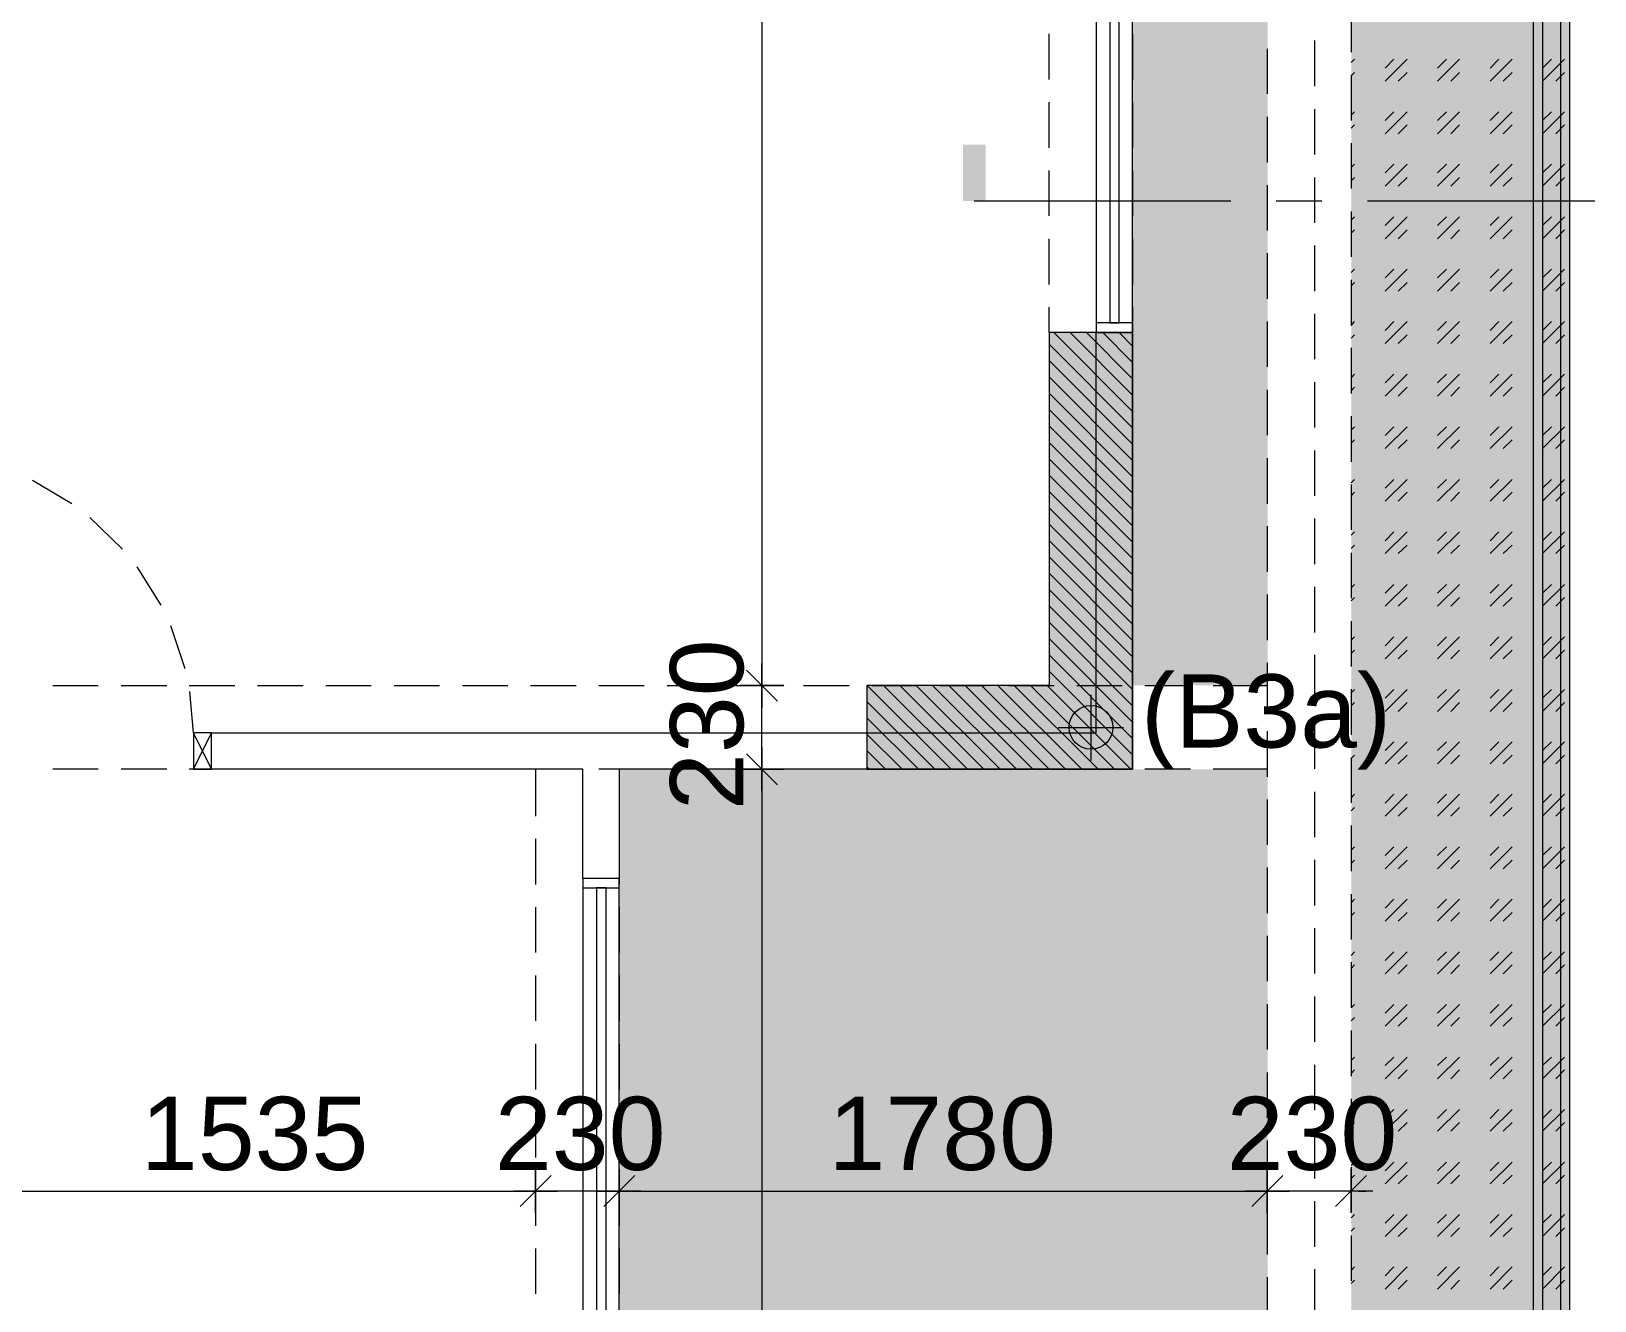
# Model space of a CAD drawing. Header units: millimetres. Extents: x -1303 to 98744, y -1303 to 90097.
# Drawn here: x 70999 to 75293, y 74173 to 77660 of the extents above; entities that cross this region are included whole.
import ezdxf

# ---------------------------------------------------------------- set-up
doc = ezdxf.new("R2010")
doc.units = ezdxf.units.MM
doc.layers.add('PDF_Geometry', color=7, linetype='Continuous')
doc.layers.add('PDF_Text', color=7, linetype='Continuous')
doc.layers.add('PDF_Solid Fills', color=192, linetype='Continuous', true_color=0xc2c0c0c0)
doc.styles.add('PDF ArialMT', font='arial.ttf')

msp = doc.modelspace()

# ---------------------------------------------------------------- hatches: boundary and pattern name
at = {"layer": 'PDF_Solid Fills'}
msp.add_hatch(color=256, dxfattribs=at).paths.add_polyline_path([(73294.27487, 75632.6807), (74024.29631, 75632.6807), (74024.29631, 76832.72715), (73794.26737, 76832.72715), (73794.26737, 75862.70139), (73294.27487, 75862.70139)])

# ---------------------------------------------------------------- linework, layer by layer
at = {"layer": 'PDF_Geometry', "color": 9, "lineweight": 0, "true_color": 0xc0c0c0}
for points in [[(74023.61861, 81272.1461), (75223.66506, 81272.1461), (75223.66506, 65432.01731), (71793.62796, 65432.01731)], [(74023.61861, 81247.60021), (75199.11916, 81247.60021), (75199.11916, 65457.40619), (71793.62796, 65457.40619)], [(74023.61861, 81197.67369), (75149.19264, 81197.67369), (75149.19264, 65507.33684), (71793.62796, 65507.33684)], [(74023.61861, 81172.2848), (75123.80375, 81172.2848), (75123.80375, 65531.87861), (71793.62796, 65531.87861)], [(74623.6377, 77727.00776), (74623.6377, 77602.60055)], [(74523.7764, 77633.91517), (74523.7764, 77508.66497)], [(74623.6377, 77539.97958), (74623.6377, 77414.72939)], [(74523.7764, 77446.03574), (74523.7764, 77320.78555)], [(74623.6377, 77352.10016), (74623.6377, 77227.69296)], [(74523.7764, 77258.16459), (74523.7764, 77133.75738)], [(74623.6377, 77165.072), (74623.6377, 77039.81353)], [(74523.7764, 77071.12815), (74523.7764, 76945.87796)], [(74623.6377, 76977.19257), (74623.6377, 76851.94238)], [(74523.7764, 76883.24872), (74523.7764, 76758.84979)], [(74623.6377, 76790.15613), (74623.6377, 76664.90595)], [(74523.7764, 76696.22056), (74523.7764, 76570.97036)], [(74623.6377, 76602.28498), (74623.6377, 76477.02652)], [(74523.7764, 76508.34114), (74523.7764, 76383.93393)], [(71109.82224, 76361.93353), (71002.34095, 76425.40575)], [(74623.6377, 76414.40555), (74623.6377, 76289.99835)], [(71249.46112, 76237.52633), (71159.74876, 76323.8502)], [(74523.7764, 76321.31296), (74523.7764, 76196.06278)], [(71355.24815, 76083.49875), (71289.23043, 76188.4428)], [(74623.6377, 76227.36912), (74623.6377, 76102.11893)], [(74523.7764, 76133.43354), (74523.7764, 76008.18335)], [(71421.2576, 75908.32205), (71382.32302, 76026.80352)], [(74623.6377, 76039.49797), (74623.6377, 75915.09076)], [(74523.7764, 75946.40538), (74523.7764, 75821.14691)], [(71494.03578, 75632.42451), (71444.10926, 75732.28581), (71433.95205, 75846.5358)], [(74623.6377, 75852.46153), (74623.6377, 75727.21134)], [(74523.7764, 75758.52595), (74523.7764, 75633.27576)], [(71444.10926, 75632.42451), (71494.03578, 75732.28581)], [(74623.6377, 75664.5821), (74623.6377, 75540.18317)], [(74523.7764, 75570.64653), (74523.7764, 75446.23933)], [(74623.6377, 75477.55394), (74623.6377, 75352.30374)], [(74523.7764, 75383.61836), (74523.7764, 75258.3599)], [(74623.6377, 75289.67452), (74623.6377, 75164.42432)], [(74523.7764, 75195.73893), (74523.7764, 75071.33173)], [(74623.6377, 75102.64635), (74623.6377, 74977.39616)], [(74523.7764, 75008.7025), (74523.7764, 74883.45231)], [(74623.6377, 74914.76693), (74623.6377, 74789.51673)], [(74523.7764, 74820.83135), (74523.7764, 74696.42414)], [(74623.6377, 74726.8875), (74623.6377, 74602.4803)], [(74523.7764, 74633.79492), (74523.7764, 74508.54472)], [(74623.6377, 74539.85933), (74623.6377, 74414.60914)], [(74523.7764, 74445.91549), (74523.7764, 74320.6653)], [(74623.6377, 74351.97991), (74623.6377, 74227.57271)], [(74523.7764, 74258.88732), (74523.7764, 74133.63713)]]:
    msp.add_lwpolyline(points, dxfattribs=at)
at = {"layer": 'PDF_Geometry', "color": 122, "lineweight": 0, "true_color": 0x00b88a}
for points in [[(73005.52587, 80422.46135), (73005.52587, 75882.0819), (73005.52587, 75902.39631)], [(73005.52587, 75632.42451), (73005.52587, 75862.61874)], [(73005.52587, 75592.64692), (73005.52587, 75612.11835), (73005.52587, 69707.50767), (73005.52587, 69726.97084)], [(74665.95252, 74516.16469), (74581.32289, 74431.53507)], [(74623.6377, 74413.75789), (74623.6377, 74533.93361)], [(70888.93395, 74473.84988), (70868.6278, 74473.84988), (72364.02668, 74473.84988), (72343.72053, 74473.84988)], [(72613.68408, 74473.84988), (72383.49811, 74473.84988)], [(72653.46166, 74473.84988), (72633.9985, 74473.84988), (74373.9803, 74473.84988), (74353.67415, 74473.84988)], [(74623.6377, 74473.84988), (74393.45174, 74473.84988)], [(74683.7297, 74473.84988), (74563.55398, 74473.84988)], [(74643.95212, 74473.84988), (74664.26654, 74473.84988)]]:
    msp.add_lwpolyline(points, dxfattribs=at)
at = {"layer": 'PDF_Geometry', "color": 9, "lineweight": 0, "true_color": 0xc0c0c0}
for points in [[(73923.75731, 76832.47095), (74023.62027, 76832.47095), (74023.62027, 79472.06894), (73923.75731, 79472.06894)], [(73960.98939, 76858.71109), (73987.22457, 76858.71109), (73987.22457, 79445.83887), (73960.98939, 79445.83887)], [(74023.61861, 75632.42451), (72613.68408, 75632.42451), (72613.68408, 75331.98933), (72513.82278, 75331.98933), (72513.82278, 75632.42451), (71494.03578, 75632.42451), (71494.03578, 75732.28581), (73923.75731, 75732.28581), (73923.75731, 76832.47095), (74023.61861, 76832.47095)], [(73923.75731, 76832.47095), (74023.62027, 76832.47095), (74023.62027, 76858.70613), (73923.75731, 76858.70613)], [(71444.10926, 75632.42451), (71494.04074, 75632.42451), (71494.04074, 75732.28746), (71444.10926, 75732.28746)], [(72513.82278, 69987.62844), (72613.68574, 69987.62844), (72613.68574, 75331.98933), (72513.82278, 75331.98933)], [(72513.82278, 75306.60044), (72613.68574, 75306.60044), (72613.68574, 75331.98933), (72513.82278, 75331.98933)], [(72551.06311, 70013.01732), (72577.2983, 70013.01732), (72577.2983, 75306.60044), (72551.06311, 75306.60044)]]:
    msp.add_lwpolyline(points, close=True, dxfattribs=at)
at = {"layer": 'PDF_Geometry', "color": 157, "lineweight": 0, "true_color": 0x3f5f7f}
for points in [[(74623.6377, 77727.00776), (74623.6377, 77602.60055)], [(73794.26737, 77527.28514), (73794.26737, 77652.53533)], [(74023.61861, 77652.53533), (74023.61861, 77527.28514)], [(74393.45174, 77611.91476), (74393.45174, 77487.50756)], [(74623.6377, 77539.97958), (74623.6377, 77414.72939)], [(73794.26737, 77339.40572), (73794.26737, 77464.65591)], [(74023.61861, 77464.65591), (74023.61861, 77339.40572)], [(74393.45174, 77424.87833), (74393.45174, 77299.62814)], [(74623.6377, 77352.10016), (74623.6377, 77227.69296)], [(73794.26737, 77152.37755), (73794.26737, 77277.62774)], [(74023.61861, 77277.62774), (74023.61861, 77152.37755)], [(74393.45174, 77237.00718), (74393.45174, 77112.59997)], [(74623.6377, 77165.072), (74623.6377, 77039.81353)], [(73794.26737, 76964.49812), (73794.26737, 77089.74832)], [(74023.61861, 77089.74832), (74023.61861, 76964.49812)], [(74393.45174, 77049.97075), (74393.45174, 76924.72055)], [(74623.6377, 76977.19257), (74623.6377, 76851.94238)], [(73794.26737, 76832.47095), (73794.26737, 76901.8689)], [(74023.61861, 76901.8689), (74023.61861, 76832.47095)], [(74393.45174, 76862.09132), (74393.45174, 76737.69238)], [(74623.6377, 76790.15613), (74623.6377, 76664.90595)], [(74393.45174, 76675.06315), (74393.45174, 76549.81295)], [(74623.6377, 76602.28498), (74623.6377, 76477.02652)], [(74393.45174, 76487.18373), (74393.45174, 76361.93353)], [(74623.6377, 76414.40555), (74623.6377, 76289.99835)], [(74393.45174, 76300.15556), (74393.45174, 76174.90537)], [(74623.6377, 76227.36912), (74623.6377, 76102.11893)], [(74393.45174, 76112.27614), (74393.45174, 75987.02594)], [(74623.6377, 76039.49797), (74623.6377, 75915.09076)], [(74393.45174, 75924.39672), (74393.45174, 75799.98951)], [(71057.35021, 75862.61874), (71182.60041, 75862.61874)], [(71245.22964, 75862.61874), (71370.47983, 75862.61874)], [(71432.25781, 75862.61874), (71557.508, 75862.61874)], [(71620.13723, 75862.61874), (71745.38742, 75862.61874)], [(71808.01666, 75862.61874), (71932.41559, 75862.61874)], [(71995.04482, 75862.61874), (72120.29502, 75862.61874)], [(72182.92424, 75862.61874), (72307.33145, 75862.61874)], [(72369.95241, 75862.61874), (72495.2026, 75862.61874)], [(72557.83183, 75862.61874), (72682.23904, 75862.61874)], [(72744.86, 75862.61874), (72870.11846, 75862.61874)], [(72932.73943, 75862.61874), (73057.98962, 75862.61874)], [(73119.77586, 75862.61874), (73245.02605, 75862.61874)], [(73307.64701, 75862.61874), (73432.90548, 75862.61874)], [(73494.68345, 75862.61874), (73619.93364, 75862.61874)], [(73682.56288, 75862.61874), (73807.81306, 75862.61874)], [(73870.43403, 75862.61874), (73994.84124, 75862.61874)], [(74057.47046, 75862.61874), (74182.72066, 75862.61874)], [(74245.34989, 75862.61874), (74393.45174, 75862.61874)], [(74623.6377, 75852.46153), (74623.6377, 75727.21134)], [(74393.45174, 75737.36854), (74393.45174, 75612.11835)], [(71182.60041, 75632.42451), (71057.35021, 75632.42451)], [(71370.47983, 75632.42451), (71245.22964, 75632.42451)], [(71557.508, 75632.42451), (71432.25781, 75632.42451)], [(71745.38742, 75632.42451), (71620.13723, 75632.42451)], [(71932.41559, 75632.42451), (71808.01666, 75632.42451)], [(72120.29502, 75632.42451), (71995.04482, 75632.42451)], [(72307.33145, 75632.42451), (72182.92424, 75632.42451)], [(72495.2026, 75632.42451), (72369.95241, 75632.42451)], [(72383.49811, 75632.42451), (72383.49811, 75503.78582)], [(72682.23904, 75632.42451), (72557.83183, 75632.42451)], [(72613.68408, 75632.42451), (72613.68408, 75503.78582)], [(72870.11846, 75632.42451), (72744.86, 75632.42451)], [(73057.98962, 75632.42451), (72932.73943, 75632.42451)], [(73245.02605, 75632.42451), (73119.77586, 75632.42451)], [(73432.90548, 75632.42451), (73307.64701, 75632.42451)], [(73619.93364, 75632.42451), (73494.68345, 75632.42451)], [(73807.81306, 75632.42451), (73682.56288, 75632.42451)], [(73994.84124, 75632.42451), (73870.43403, 75632.42451)], [(74182.72066, 75632.42451), (74057.47046, 75632.42451)], [(74393.45174, 75632.42451), (74245.34989, 75632.42451)], [(74623.6377, 75664.5821), (74623.6377, 75540.18317)], [(74393.45174, 75549.48912), (74393.45174, 75425.08192)], [(74623.6377, 75477.55394), (74623.6377, 75352.30374)], [(72383.49811, 75441.16485), (72383.49811, 75315.91466)], [(72613.68408, 75441.16485), (72613.68408, 75315.91466)], [(74393.45174, 75362.46096), (74393.45174, 75237.20249)], [(74623.6377, 75289.67452), (74623.6377, 75164.42432)], [(72383.49811, 75253.28543), (72383.49811, 75128.87823)], [(72613.68408, 75253.28543), (72613.68408, 75128.87823)], [(74393.45174, 75174.58153), (74393.45174, 75050.17433)], [(74623.6377, 75102.64635), (74623.6377, 74977.39616)], [(72383.49811, 75066.25727), (72383.49811, 74940.9988)], [(72613.68408, 75066.25727), (72613.68408, 74940.9988)], [(74393.45174, 74987.54509), (74393.45174, 74862.29491)], [(74623.6377, 74914.76693), (74623.6377, 74789.51673)], [(72383.49811, 74878.37784), (72383.49811, 74753.12765)], [(72613.68408, 74878.37784), (72613.68408, 74753.12765)], [(74393.45174, 74799.67394), (74393.45174, 74674.41548)], [(74623.6377, 74726.8875), (74623.6377, 74602.4803)], [(72383.49811, 74691.3414), (72383.49811, 74566.09122)], [(72613.68408, 74691.3414), (72613.68408, 74566.09122)], [(74393.45174, 74612.63751), (74393.45174, 74487.38731)], [(74623.6377, 74539.85933), (74623.6377, 74414.60914)], [(72383.49811, 74503.47025), (72383.49811, 74378.21179)], [(72613.68408, 74503.47025), (72613.68408, 74378.21179)], [(74393.45174, 74424.75808), (74393.45174, 74299.50789)], [(74623.6377, 74351.97991), (74623.6377, 74227.57271)], [(72383.49811, 74316.43382), (72383.49811, 74191.18362)], [(72613.68408, 74316.43382), (72613.68408, 74191.18362)], [(74393.45174, 74236.88693), (74393.45174, 74112.47972)]]:
    msp.add_lwpolyline(points, dxfattribs=at)
at = {"layer": 'PDF_Geometry', "lineweight": 0}
for points in [[(75223.66506, 77727.00776), (75223.66506, 77602.60055)], [(74623.6377, 77573.83143), (74632.95192, 77583.13739)], [(74717.58155, 77523.05366), (74777.66528, 77583.13739)], [(74717.58155, 77558.59976), (74741.27619, 77583.13739)], [(74861.45191, 77523.05366), (74921.53565, 77583.13739)], [(74861.45191, 77558.59976), (74885.98954, 77583.13739)], [(75006.16527, 77523.05366), (75066.25727, 77583.13739)], [(75006.16527, 77558.59976), (75029.85991, 77583.13739)], [(75150.03564, 77523.05366), (75210.12763, 77583.13739)], [(75150.03564, 77558.59976), (75174.58153, 77583.13739)], [(74623.6377, 77537.44235), (74632.95192, 77546.7483)], [(74753.12765, 77523.05366), (74777.66528, 77546.7483)], [(74897.841, 77523.05366), (74921.53565, 77546.7483)], [(75041.71136, 77523.05366), (75066.25727, 77546.7483)], [(75186.42472, 77523.05366), (75210.12763, 77546.7483)], [(75223.66506, 77539.97958), (75223.66506, 77414.72939)], [(74623.6377, 77429.10981), (74632.95192, 77438.42403)], [(74717.58155, 77378.33204), (74777.66528, 77438.42403)], [(74717.58155, 77414.72939), (74741.27619, 77438.42403)], [(74861.45191, 77378.33204), (74921.53565, 77438.42403)], [(74861.45191, 77414.72939), (74885.98954, 77438.42403)], [(75006.16527, 77378.33204), (75066.25727, 77438.42403)], [(75006.16527, 77414.72939), (75029.85991, 77438.42403)], [(75150.03564, 77378.33204), (75210.12763, 77438.42403)], [(75150.03564, 77414.72939), (75174.58153, 77438.42403)], [(74623.6377, 77393.57199), (74632.95192, 77402.87794)], [(74753.12765, 77378.33204), (74777.66528, 77402.87794)], [(74897.841, 77378.33204), (74921.53565, 77402.87794)], [(75041.71136, 77378.33204), (75066.25727, 77402.87794)], [(75186.42472, 77378.33204), (75210.12763, 77402.87794)], [(75223.66506, 77352.10016), (75223.66506, 77227.69296)], [(74623.6377, 77285.23945), (74632.95192, 77294.55367)], [(74717.58155, 77234.46167), (74777.66528, 77294.55367)], [(74717.58155, 77270.85903), (74741.27619, 77294.55367)], [(74861.45191, 77234.46167), (74921.53565, 77294.55367)], [(74861.45191, 77270.85903), (74885.98954, 77294.55367)], [(75006.16527, 77234.46167), (75066.25727, 77294.55367)], [(75006.16527, 77270.85903), (75029.85991, 77294.55367)], [(75150.03564, 77234.46167), (75210.12763, 77294.55367)], [(75150.03564, 77270.85903), (75174.58153, 77294.55367)], [(74623.6377, 77248.85037), (74632.95192, 77258.16459)], [(74753.12765, 77234.46167), (74777.66528, 77258.16459)], [(74897.841, 77234.46167), (74921.53565, 77258.16459)], [(75041.71136, 77234.46167), (75066.25727, 77258.16459)], [(75186.42472, 77234.46167), (75210.12763, 77258.16459)], [(74623.6377, 77140.5261), (74632.95192, 77149.83205)], [(74717.58155, 77089.74832), (74777.66528, 77149.83205)], [(74717.58155, 77126.13741), (74741.27619, 77149.83205)], [(74861.45191, 77089.74832), (74921.53565, 77149.83205)], [(74861.45191, 77126.13741), (74885.98954, 77149.83205)], [(75006.16527, 77089.74832), (75066.25727, 77149.83205)], [(75006.16527, 77126.13741), (75029.85991, 77149.83205)], [(75150.03564, 77089.74832), (75210.12763, 77149.83205)], [(75150.03564, 77126.13741), (75174.58153, 77149.83205)], [(75223.66506, 77165.072), (75223.66506, 77039.81353)], [(74623.6377, 77104.98), (74632.95192, 77114.29422)], [(74753.12765, 77089.74832), (74777.66528, 77114.29422)], [(74897.841, 77089.74832), (74921.53565, 77114.29422)], [(75041.71136, 77089.74832), (75066.25727, 77114.29422)], [(75186.42472, 77089.74832), (75210.12763, 77114.29422)], [(74623.6377, 76996.65573), (74632.95192, 77005.96168)], [(74717.58155, 76945.87796), (74777.66528, 77005.96168)], [(74717.58155, 76982.26704), (74741.27619, 77005.96168)], [(74861.45191, 76945.87796), (74921.53565, 77005.96168)], [(74861.45191, 76982.26704), (74885.98954, 77005.96168)], [(75006.16527, 76945.87796), (75066.25727, 77005.96168)], [(75006.16527, 76982.26704), (75029.85991, 77005.96168)], [(75150.03564, 76945.87796), (75210.12763, 77005.96168)], [(75150.03564, 76982.26704), (75174.58153, 77005.96168)], [(74623.6377, 76960.26664), (74632.95192, 76969.5726)], [(74753.12765, 76945.87796), (74777.66528, 76969.5726)], [(74897.841, 76945.87796), (74921.53565, 76969.5726)], [(75041.71136, 76945.87796), (75066.25727, 76969.5726)], [(75186.42472, 76945.87796), (75210.12763, 76969.5726)], [(75223.66506, 76977.19257), (75223.66506, 76851.94238)], [(73806.96181, 76832.47095), (74023.61861, 76614.97943)], [(73851.82213, 76832.47095), (74023.61861, 76659.83147)], [(73896.67417, 76832.47095), (74023.61861, 76704.68352)], [(73941.52622, 76832.47095), (74023.61861, 76749.53557)], [(73986.37828, 76832.47095), (74023.61861, 76794.38762)], [(74623.6377, 76851.94238), (74632.95192, 76862.09132)], [(74717.58155, 76802.00759), (74777.66528, 76862.09132)], [(74717.58155, 76837.55368), (74741.27619, 76862.09132)], [(74861.45191, 76802.00759), (74921.53565, 76862.09132)], [(74861.45191, 76837.55368), (74885.98954, 76862.09132)], [(75006.16527, 76802.00759), (75066.25727, 76862.09132)], [(75006.16527, 76837.55368), (75029.85991, 76862.09132)], [(75150.03564, 76802.00759), (75210.12763, 76862.09132)], [(75150.03564, 76837.55368), (75174.58153, 76862.09132)], [(73794.26737, 76800.31335), (74023.61861, 76570.11911)], [(74623.6377, 76816.39628), (74632.95192, 76825.70224)], [(74753.12765, 76802.00759), (74777.66528, 76825.70224)], [(74897.841, 76802.00759), (74921.53565, 76825.70224)], [(75041.71136, 76802.00759), (75066.25727, 76825.70224)], [(75186.42472, 76802.00759), (75210.12763, 76825.70224)], [(75223.66506, 76790.15613), (75223.66506, 76664.90595)], [(73794.26737, 76755.4613), (74023.61861, 76525.26706)], [(73794.26737, 76710.60924), (74023.61861, 76480.41501)], [(74623.6377, 76708.07201), (74632.95192, 76717.37796)], [(74717.58155, 76657.29424), (74777.66528, 76717.37796)], [(74717.58155, 76693.68332), (74741.27619, 76717.37796)], [(74861.45191, 76657.29424), (74921.53565, 76717.37796)], [(74861.45191, 76693.68332), (74885.98954, 76717.37796)], [(75006.16527, 76657.29424), (75066.25727, 76717.37796)], [(75006.16527, 76693.68332), (75029.85991, 76717.37796)], [(75150.03564, 76657.29424), (75210.12763, 76717.37796)], [(75150.03564, 76693.68332), (75174.58153, 76717.37796)], [(73794.26737, 76665.7572), (74023.61861, 76435.56296)], [(74623.6377, 76671.67466), (74632.95192, 76681.83187)], [(74753.12765, 76657.29424), (74777.66528, 76681.83187)], [(74897.841, 76657.29424), (74921.53565, 76681.83187)], [(75041.71136, 76657.29424), (75066.25727, 76681.83187)], [(75186.42472, 76657.29424), (75210.12763, 76681.83187)], [(73794.26737, 76620.89688), (74023.61861, 76390.71092)], [(73794.26737, 76576.04484), (74023.61861, 76345.8506)], [(74623.6377, 76564.20165), (74632.95192, 76573.5076)], [(74717.58155, 76513.42387), (74777.66528, 76573.5076)], [(74717.58155, 76548.9617), (74741.27619, 76573.5076)], [(74861.45191, 76513.42387), (74921.53565, 76573.5076)], [(74861.45191, 76548.9617), (74885.98954, 76573.5076)], [(75006.16527, 76513.42387), (75066.25727, 76573.5076)], [(75006.16527, 76548.9617), (75029.85991, 76573.5076)], [(75150.03564, 76513.42387), (75210.12763, 76573.5076)], [(75150.03564, 76548.9617), (75174.58153, 76573.5076)], [(75223.66506, 76602.28498), (75223.66506, 76477.02652)], [(73794.26737, 76530.3498), (74023.61861, 76300.99855)], [(74623.6377, 76527.80429), (74632.95192, 76537.11851)], [(74753.12765, 76513.42387), (74777.66528, 76537.11851)], [(74897.841, 76513.42387), (74921.53565, 76537.11851)], [(75041.71136, 76513.42387), (75066.25727, 76537.11851)], [(75186.42472, 76513.42387), (75210.12763, 76537.11851)], [(73794.26737, 76485.48948), (74023.61861, 76256.1465)], [(73794.26737, 76440.63744), (74023.61861, 76211.29445)], [(74623.6377, 76419.48003), (74632.95192, 76428.79425)], [(74717.58155, 76368.70225), (74777.66528, 76428.79425)], [(74717.58155, 76405.09133), (74741.27619, 76428.79425)], [(74861.45191, 76368.70225), (74921.53565, 76428.79425)], [(74861.45191, 76405.09133), (74885.98954, 76428.79425)], [(75006.16527, 76368.70225), (75066.25727, 76428.79425)], [(75006.16527, 76405.09133), (75029.85991, 76428.79425)], [(75150.03564, 76368.70225), (75210.12763, 76428.79425)], [(75150.03564, 76405.09133), (75174.58153, 76428.79425)], [(75223.66506, 76414.40555), (75223.66506, 76289.99835)], [(73794.26737, 76395.78538), (74023.61861, 76166.44241)], [(74623.6377, 76383.93393), (74632.95192, 76393.24815)], [(74753.12765, 76368.70225), (74777.66528, 76393.24815)], [(74897.841, 76368.70225), (74921.53565, 76393.24815)], [(75041.71136, 76368.70225), (75066.25727, 76393.24815)], [(75186.42472, 76368.70225), (75210.12763, 76393.24815)], [(73794.26737, 76350.93333), (74023.61861, 76120.7391)], [(73794.26737, 76306.08129), (74023.61861, 76075.88705)], [(74623.6377, 76275.60967), (74632.95192, 76284.92388)], [(74717.58155, 76224.83189), (74777.66528, 76284.92388)], [(74717.58155, 76260.37798), (74741.27619, 76284.92388)], [(74861.45191, 76224.83189), (74921.53565, 76284.92388)], [(74861.45191, 76260.37798), (74885.98954, 76284.92388)], [(75006.16527, 76224.83189), (75066.25727, 76284.92388)], [(75006.16527, 76260.37798), (75029.85991, 76284.92388)], [(75150.03564, 76224.83189), (75210.12763, 76284.92388)], [(75150.03564, 76260.37798), (75174.58153, 76284.92388)], [(73794.26737, 76261.22097), (74023.61861, 76031.035)], [(74623.6377, 76239.22058), (74632.95192, 76248.52653)], [(74753.12765, 76224.83189), (74777.66528, 76248.52653)], [(74897.841, 76224.83189), (74921.53565, 76248.52653)], [(75041.71136, 76224.83189), (75066.25727, 76248.52653)], [(75186.42472, 76224.83189), (75210.12763, 76248.52653)], [(73794.26737, 76216.36893), (74023.61861, 75986.17468)], [(75223.66506, 76227.36912), (75223.66506, 76102.11893)], [(73794.26737, 76171.51688), (74023.61861, 75941.32264)], [(73794.26737, 76126.66482), (74023.61861, 75896.47059)], [(74623.6377, 76130.8963), (74632.95192, 76140.20226)], [(74623.6377, 76095.35021), (74632.95192, 76104.65616)], [(74717.58155, 76080.11853), (74777.66528, 76140.20226)], [(74717.58155, 76116.50762), (74741.27619, 76140.20226)], [(74753.12765, 76080.11853), (74777.66528, 76104.65616)], [(74861.45191, 76080.11853), (74921.53565, 76140.20226)], [(74861.45191, 76116.50762), (74885.98954, 76140.20226)], [(74897.841, 76080.11853), (74921.53565, 76104.65616)], [(75006.16527, 76080.11853), (75066.25727, 76140.20226)], [(75006.16527, 76116.50762), (75029.85991, 76140.20226)], [(75041.71136, 76080.11853), (75066.25727, 76104.65616)], [(75150.03564, 76080.11853), (75210.12763, 76140.20226)], [(75150.03564, 76116.50762), (75174.58153, 76140.20226)], [(75186.42472, 76080.11853), (75210.12763, 76104.65616)], [(73794.26737, 76081.81278), (74023.61861, 75851.61854)], [(73794.26737, 76036.95246), (74023.61861, 75806.7665)], [(75223.66506, 76039.49797), (75223.66506, 75915.09076)], [(73794.26737, 75992.10042), (74023.61861, 75761.90618)], [(74623.6377, 75987.02594), (74632.95192, 75996.3319)], [(74717.58155, 75936.24816), (74777.66528, 75996.3319)], [(74717.58155, 75971.79427), (74741.27619, 75996.3319)], [(74861.45191, 75936.24816), (74921.53565, 75996.3319)], [(74861.45191, 75971.79427), (74885.98954, 75996.3319)], [(75006.16527, 75936.24816), (75066.25727, 75996.3319)], [(75006.16527, 75971.79427), (75029.85991, 75996.3319)], [(75150.03564, 75936.24816), (75210.12763, 75996.3319)], [(75150.03564, 75971.79427), (75174.58153, 75996.3319)], [(73794.26737, 75947.24837), (74023.61861, 75717.05413)], [(74623.6377, 75950.63686), (74632.95192, 75959.94281)], [(74753.12765, 75936.24816), (74777.66528, 75959.94281)], [(74897.841, 75936.24816), (74921.53565, 75959.94281)], [(75041.71136, 75936.24816), (75066.25727, 75959.94281)], [(75186.42472, 75936.24816), (75210.12763, 75959.94281)], [(73794.26737, 75902.39631), (74023.61861, 75672.20208)], [(73005.52587, 75862.61874), (73005.52587, 75862.61874)], [(73005.52587, 75862.61874), (73005.52587, 75862.61874)], [(73086.767, 75862.61874), (73086.767, 75862.61874)], [(73086.767, 75862.61874), (73086.767, 75862.61874)], [(73149.39623, 75862.61874), (73149.39623, 75862.61874)], [(73149.39623, 75862.61874), (73149.39623, 75862.61874)], [(73212.0172, 75862.61874), (73212.0172, 75862.61874)], [(73212.0172, 75862.61874), (73212.0172, 75862.61874)], [(73294.10958, 75862.61874), (73294.10958, 75862.61874)], [(73294.10958, 75862.61874), (73294.10958, 75862.61874)], [(73294.95257, 75862.61874), (73525.14681, 75632.42451)], [(73339.81289, 75862.61874), (73569.99886, 75632.42451)], [(73384.66493, 75862.61874), (73614.85918, 75632.42451)], [(73429.51698, 75862.61874), (73659.71122, 75632.42451)], [(73474.36904, 75862.61874), (73704.56327, 75632.42451)], [(73519.22108, 75862.61874), (73749.41532, 75632.42451)], [(73564.0814, 75862.61874), (73794.26737, 75632.42451)], [(73608.93344, 75862.61874), (73839.12768, 75632.42451)], [(73653.78549, 75862.61874), (73883.97973, 75632.42451)], [(73698.63755, 75862.61874), (73928.83178, 75632.42451)], [(73743.48959, 75862.61874), (73973.68383, 75632.42451)], [(73789.1929, 75862.61874), (74018.53587, 75632.42451)], [(74623.6377, 75842.30432), (74632.95192, 75851.61854)], [(74717.58155, 75791.52654), (74777.66528, 75851.61854)], [(74717.58155, 75827.9239), (74741.27619, 75851.61854)], [(74861.45191, 75791.52654), (74921.53565, 75851.61854)], [(74861.45191, 75827.9239), (74885.98954, 75851.61854)], [(75006.16527, 75791.52654), (75066.25727, 75851.61854)], [(75006.16527, 75827.9239), (75029.85991, 75851.61854)], [(75150.03564, 75791.52654), (75210.12763, 75851.61854)], [(75150.03564, 75827.9239), (75174.58153, 75851.61854)], [(75223.66506, 75852.46153), (75223.66506, 75727.21134)], [(73294.10958, 75818.60968), (73480.29476, 75632.42451)], [(74623.6377, 75806.7665), (74632.95192, 75816.07244)], [(74753.12765, 75791.52654), (74777.66528, 75816.07244)], [(74897.841, 75791.52654), (74921.53565, 75816.07244)], [(75041.71136, 75791.52654), (75066.25727, 75816.07244)], [(75186.42472, 75791.52654), (75210.12763, 75816.07244)], [(73294.10958, 75773.75763), (73435.44271, 75632.42451)], [(73294.10958, 75728.90558), (73390.59067, 75632.42451)], [(73294.10958, 75684.05354), (73344.88736, 75632.42451)], [(74623.6377, 75698.43396), (74632.95192, 75707.74817)], [(74623.6377, 75662.04487), (74632.95192, 75671.35909)], [(74717.58155, 75647.65618), (74777.66528, 75707.74817)], [(74717.58155, 75684.05354), (74741.27619, 75707.74817)], [(74753.12765, 75647.65618), (74777.66528, 75671.35909)], [(74861.45191, 75647.65618), (74921.53565, 75707.74817)], [(74861.45191, 75684.05354), (74885.98954, 75707.74817)], [(74897.841, 75647.65618), (74921.53565, 75671.35909)], [(75006.16527, 75647.65618), (75066.25727, 75707.74817)], [(75006.16527, 75684.05354), (75029.85991, 75707.74817)], [(75041.71136, 75647.65618), (75066.25727, 75671.35909)], [(75150.03564, 75647.65618), (75210.12763, 75707.74817)], [(75150.03564, 75684.05354), (75174.58153, 75707.74817)], [(75186.42472, 75647.65618), (75210.12763, 75671.35909)], [(73005.52587, 75632.42451), (73005.52587, 75632.42451)], [(73005.52587, 75632.42451), (73005.52587, 75632.42451)], [(73086.767, 75632.42451), (73086.767, 75632.42451)], [(73086.767, 75632.42451), (73086.767, 75632.42451)], [(73149.39623, 75632.42451), (73149.39623, 75632.42451)], [(73149.39623, 75632.42451), (73149.39623, 75632.42451)], [(73212.0172, 75632.42451), (73212.0172, 75632.42451)], [(73212.0172, 75632.42451), (73212.0172, 75632.42451)], [(73294.10958, 75639.19322), (73300.03531, 75632.42451)], [(73294.10958, 75632.42451), (73294.10958, 75632.42451)], [(73294.10958, 75632.42451), (73294.10958, 75632.42451)], [(75223.66506, 75664.5821), (75223.66506, 75540.18317)], [(74623.6377, 75553.7206), (74632.95192, 75563.87781)], [(74717.58155, 75503.78582), (74777.66528, 75563.87781)], [(74717.58155, 75539.33192), (74741.27619, 75563.87781)], [(74861.45191, 75503.78582), (74921.53565, 75563.87781)], [(74861.45191, 75539.33192), (74885.98954, 75563.87781)], [(75006.16527, 75503.78582), (75066.25727, 75563.87781)], [(75006.16527, 75539.33192), (75029.85991, 75563.87781)], [(75150.03564, 75503.78582), (75210.12763, 75563.87781)], [(75150.03564, 75539.33192), (75174.58153, 75563.87781)], [(74623.6377, 75518.17451), (74632.95192, 75527.48873)], [(74753.12765, 75503.78582), (74777.66528, 75527.48873)], [(74897.841, 75503.78582), (74921.53565, 75527.48873)], [(75041.71136, 75503.78582), (75066.25727, 75527.48873)], [(75186.42472, 75503.78582), (75210.12763, 75527.48873)], [(75223.66506, 75477.55394), (75223.66506, 75352.30374)], [(74623.6377, 75409.85024), (74632.95192, 75419.15619)], [(74717.58155, 75359.07246), (74777.66528, 75419.15619)], [(74717.58155, 75395.46155), (74741.27619, 75419.15619)], [(74861.45191, 75359.07246), (74921.53565, 75419.15619)], [(74861.45191, 75395.46155), (74885.98954, 75419.15619)], [(75006.16527, 75359.07246), (75066.25727, 75419.15619)], [(75006.16527, 75395.46155), (75029.85991, 75419.15619)], [(75150.03564, 75359.07246), (75210.12763, 75419.15619)], [(75150.03564, 75395.46155), (75174.58153, 75419.15619)], [(74623.6377, 75373.46115), (74632.95192, 75382.76711)], [(74753.12765, 75359.07246), (74777.66528, 75382.76711)], [(74897.841, 75359.07246), (74921.53565, 75382.76711)], [(75041.71136, 75359.07246), (75066.25727, 75382.76711)], [(75186.42472, 75359.07246), (75210.12763, 75382.76711)], [(75223.66506, 75289.67452), (75223.66506, 75164.42432)], [(74623.6377, 75265.97987), (74632.95192, 75275.28582)], [(74717.58155, 75215.2021), (74777.66528, 75275.28582)], [(74717.58155, 75250.74819), (74741.27619, 75275.28582)], [(74861.45191, 75215.2021), (74921.53565, 75275.28582)], [(74861.45191, 75250.74819), (74885.98954, 75275.28582)], [(75006.16527, 75215.2021), (75066.25727, 75275.28582)], [(75006.16527, 75250.74819), (75029.85991, 75275.28582)], [(75150.03564, 75215.2021), (75210.12763, 75275.28582)], [(75150.03564, 75250.74819), (75174.58153, 75275.28582)], [(74623.6377, 75229.59079), (74632.95192, 75238.89674)], [(74753.12765, 75215.2021), (74777.66528, 75238.89674)], [(74897.841, 75215.2021), (74921.53565, 75238.89674)], [(75041.71136, 75215.2021), (75066.25727, 75238.89674)], [(75186.42472, 75215.2021), (75210.12763, 75238.89674)], [(74623.6377, 75121.26652), (74632.95192, 75130.57247)], [(74717.58155, 75070.48875), (74777.66528, 75130.57247)], [(74717.58155, 75106.87783), (74741.27619, 75130.57247)], [(74861.45191, 75070.48875), (74921.53565, 75130.57247)], [(74861.45191, 75106.87783), (74885.98954, 75130.57247)], [(75006.16527, 75070.48875), (75066.25727, 75130.57247)], [(75006.16527, 75106.87783), (75029.85991, 75130.57247)], [(75150.03564, 75070.48875), (75210.12763, 75130.57247)], [(75150.03564, 75106.87783), (75174.58153, 75130.57247)], [(74623.6377, 75084.86917), (74632.95192, 75095.02638)], [(74753.12765, 75070.48875), (74777.66528, 75095.02638)], [(74897.841, 75070.48875), (74921.53565, 75095.02638)], [(75041.71136, 75070.48875), (75066.25727, 75095.02638)], [(75186.42472, 75070.48875), (75210.12763, 75095.02638)], [(75223.66506, 75102.64635), (75223.66506, 74977.39616)], [(74623.6377, 74977.39616), (74632.95192, 74986.70211)], [(74717.58155, 74926.61838), (74777.66528, 74986.70211)], [(74717.58155, 74962.15621), (74741.27619, 74986.70211)], [(74861.45191, 74926.61838), (74921.53565, 74986.70211)], [(74861.45191, 74962.15621), (74885.98954, 74986.70211)], [(75006.16527, 74926.61838), (75066.25727, 74986.70211)], [(75006.16527, 74962.15621), (75029.85991, 74986.70211)], [(75150.03564, 74926.61838), (75210.12763, 74986.70211)], [(75150.03564, 74962.15621), (75174.58153, 74986.70211)], [(74623.6377, 74940.9988), (74632.95192, 74950.31302)], [(74753.12765, 74926.61838), (74777.66528, 74950.31302)], [(74897.841, 74926.61838), (74921.53565, 74950.31302)], [(75041.71136, 74926.61838), (75066.25727, 74950.31302)], [(75186.42472, 74926.61838), (75210.12763, 74950.31302)], [(75223.66506, 74914.76693), (75223.66506, 74789.51673)], [(74623.6377, 74832.67454), (74632.95192, 74841.98876)], [(74717.58155, 74781.89676), (74777.66528, 74841.98876)], [(74717.58155, 74818.28584), (74741.27619, 74841.98876)], [(74861.45191, 74781.89676), (74921.53565, 74841.98876)], [(74861.45191, 74818.28584), (74885.98954, 74841.98876)], [(75006.16527, 74781.89676), (75066.25727, 74841.98876)], [(75006.16527, 74818.28584), (75029.85991, 74841.98876)], [(75150.03564, 74781.89676), (75210.12763, 74841.98876)], [(75150.03564, 74818.28584), (75174.58153, 74841.98876)], [(74623.6377, 74797.12844), (74632.95192, 74806.44265)], [(74753.12765, 74781.89676), (74777.66528, 74806.44265)], [(74897.841, 74781.89676), (74921.53565, 74806.44265)], [(75041.71136, 74781.89676), (75066.25727, 74806.44265)], [(75186.42472, 74781.89676), (75210.12763, 74806.44265)], [(75223.66506, 74726.8875), (75223.66506, 74602.4803)], [(74623.6377, 74688.80417), (74632.95192, 74698.11839)], [(74717.58155, 74638.0264), (74777.66528, 74698.11839)], [(74717.58155, 74673.57249), (74741.27619, 74698.11839)], [(74861.45191, 74638.0264), (74921.53565, 74698.11839)], [(74861.45191, 74673.57249), (74885.98954, 74698.11839)], [(75006.16527, 74638.0264), (75066.25727, 74698.11839)], [(75006.16527, 74673.57249), (75029.85991, 74698.11839)], [(75150.03564, 74638.0264), (75210.12763, 74698.11839)], [(75150.03564, 74673.57249), (75174.58153, 74698.11839)], [(74623.6377, 74652.41508), (74632.95192, 74661.72103)], [(74753.12765, 74638.0264), (74777.66528, 74661.72103)], [(74897.841, 74638.0264), (74921.53565, 74661.72103)], [(75041.71136, 74638.0264), (75066.25727, 74661.72103)], [(75186.42472, 74638.0264), (75210.12763, 74661.72103)], [(74623.6377, 74544.09081), (74632.95192, 74553.39677)], [(74717.58155, 74493.31304), (74777.66528, 74553.39677)], [(74717.58155, 74529.70213), (74741.27619, 74553.39677)], [(74861.45191, 74493.31304), (74921.53565, 74553.39677)], [(74861.45191, 74529.70213), (74885.98954, 74553.39677)], [(75006.16527, 74493.31304), (75066.25727, 74553.39677)], [(75006.16527, 74529.70213), (75029.85991, 74553.39677)], [(75150.03564, 74493.31304), (75210.12763, 74553.39677)], [(75150.03564, 74529.70213), (75174.58153, 74553.39677)], [(74623.6377, 74508.54472), (74632.95192, 74517.85067)], [(74753.12765, 74493.31304), (74777.66528, 74517.85067)], [(74897.841, 74493.31304), (74921.53565, 74517.85067)], [(75041.71136, 74493.31304), (75066.25727, 74517.85067)], [(75186.42472, 74493.31304), (75210.12763, 74517.85067)], [(75223.66506, 74539.85933), (75223.66506, 74414.60914)], [(72383.49811, 74473.84988), (72383.49811, 74473.84988)], [(72383.49811, 74473.84988), (72383.49811, 74473.84988)], [(72613.68408, 74473.84988), (72613.68408, 74473.84988)], [(72613.68408, 74473.84988), (72613.68408, 74473.84988)], [(74393.45174, 74473.84988), (74393.45174, 74473.84988)], [(74393.45174, 74473.84988), (74393.45174, 74473.84988)], [(74623.6377, 74473.84988), (74623.6377, 74473.84988)], [(74393.45174, 74388.369), (74393.45174, 74388.369)], [(74393.45174, 74388.369), (74393.45174, 74388.369)], [(74623.6377, 74400.22045), (74632.95192, 74409.52641)], [(74623.6377, 74388.369), (74623.6377, 74388.369)], [(74717.58155, 74349.44267), (74777.66528, 74409.52641)], [(74717.58155, 74385.83176), (74741.27619, 74409.52641)], [(74861.45191, 74349.44267), (74921.53565, 74409.52641)], [(74861.45191, 74385.83176), (74885.98954, 74409.52641)], [(75006.16527, 74349.44267), (75066.25727, 74409.52641)], [(75006.16527, 74385.83176), (75029.85991, 74409.52641)], [(75150.03564, 74349.44267), (75210.12763, 74409.52641)], [(75150.03564, 74385.83176), (75174.58153, 74409.52641)], [(74623.6377, 74363.83137), (74632.95192, 74373.13732)], [(74753.12765, 74349.44267), (74777.66528, 74373.13732)], [(74897.841, 74349.44267), (74921.53565, 74373.13732)], [(75041.71136, 74349.44267), (75066.25727, 74373.13732)], [(75186.42472, 74349.44267), (75210.12763, 74373.13732)], [(75223.66506, 74351.97991), (75223.66506, 74227.57271)], [(74393.45174, 74325.74804), (74393.45174, 74325.74804)], [(74393.45174, 74325.74804), (74393.45174, 74325.74804)], [(74623.6377, 74325.74804), (74623.6377, 74325.74804)], [(74393.45174, 74263.1188), (74393.45174, 74263.1188)], [(74393.45174, 74263.1188), (74393.45174, 74263.1188)], [(74623.6377, 74255.49883), (74632.95192, 74265.65604)], [(74623.6377, 74263.1188), (74623.6377, 74263.1188)], [(74717.58155, 74204.72105), (74777.66528, 74265.65604)], [(74717.58155, 74241.11841), (74741.27619, 74265.65604)], [(74861.45191, 74204.72105), (74921.53565, 74265.65604)], [(74861.45191, 74241.11841), (74885.98954, 74265.65604)], [(75006.16527, 74204.72105), (75066.25727, 74265.65604)], [(75006.16527, 74241.11841), (75029.85991, 74265.65604)], [(75150.03564, 74204.72105), (75210.12763, 74265.65604)], [(75150.03564, 74241.11841), (75174.58153, 74265.65604)], [(74623.6377, 74219.961), (74632.95192, 74229.26695)], [(74753.12765, 74204.72105), (74777.66528, 74229.26695)], [(74897.841, 74204.72105), (74921.53565, 74229.26695)], [(75041.71136, 74204.72105), (75066.25727, 74229.26695)], [(75186.42472, 74204.72105), (75210.12763, 74229.26695)], [(74393.45174, 74200.48957), (74393.45174, 74200.48957)], [(74393.45174, 74200.48957), (74393.45174, 74200.48957)], [(74623.6377, 74200.48957), (74623.6377, 74200.48957)]]:
    msp.add_lwpolyline(points, dxfattribs=at)
at = {"layer": 'PDF_Geometry', "color": 1, "lineweight": 0}
for points in [[(74293.58216, 77192.99811), (73588.61903, 77192.99811)], [(74543.23956, 77192.99811), (74417.98937, 77192.99811)], [(75293.06301, 77192.99811), (74668.49802, 77192.99811)]]:
    msp.add_lwpolyline(points, dxfattribs=at)
at = {"layer": 'PDF_Geometry', "color": 5, "lineweight": 0}
msp.add_lwpolyline([(73294.10958, 75632.42451), (74023.61861, 75632.42451), (74023.61861, 76832.47095), (73794.26737, 76832.47095), (73794.26737, 75862.61874), (73294.10958, 75862.61874)], close=True, dxfattribs=at)
msp.add_lwpolyline([(73294.10958, 75632.42451), (74023.61861, 75632.42451), (74023.61861, 76832.47095), (73794.26737, 76832.47095), (73794.26737, 75862.61874), (73294.10958, 75862.61874)], close=True, dxfattribs=at)
at = {"layer": 'PDF_Geometry', "color": 122, "lineweight": 0, "true_color": 0x00b88a}
for points in [[(73047.84068, 75819.46094), (72963.21105, 75904.93355)], [(73005.52587, 75802.53501), (73005.52587, 75922.70246)], [(72945.43387, 75862.61874), (73065.60959, 75862.61874)], [(72963.21105, 75674.73932), (73047.84068, 75590.10969)], [(73005.52587, 75692.5165), (73005.52587, 75572.34077)], [(73065.60959, 75632.42451), (72945.43387, 75632.42451)], [(72426.65591, 74516.16469), (72341.1833, 74431.53507)], [(72383.49811, 74413.75789), (72383.49811, 74533.93361)], [(72571.36927, 74431.53507), (72655.99889, 74516.16469)], [(72613.68408, 74533.93361), (72613.68408, 74413.75789)], [(74436.60954, 74516.16469), (74351.13692, 74431.53507)], [(74393.45174, 74413.75789), (74393.45174, 74533.93361)], [(72443.58184, 74473.84988), (72324.25738, 74473.84988)], [(72553.60035, 74473.84988), (72673.77607, 74473.84988)], [(74453.53546, 74473.84988), (74334.211, 74473.84988)]]:
    msp.add_lwpolyline(points, close=True, dxfattribs=at)
at = {"layer": 'PDF_Geometry', "color": 20, "lineweight": 0, "true_color": 0xff4405}
for points in [[(73908.51736, 75837.22985), (73908.51736, 75656.9704)], [(73818.81327, 75747.52576), (73999.07272, 75747.52576)]]:
    msp.add_lwpolyline(points, dxfattribs=at)
msp.add_circle((73909.26805, 75747.70619), 59.99143, dxfattribs=at)
at = {"layer": 'PDF_Geometry', "color": 7, "lineweight": 0, "true_color": 0xffffff}
msp.add_circle((73909.26272, 75747.70603), 59.9861, dxfattribs=at)
at = {"layer": 'PDF_Solid Fills', "color": 254, "lineweight": 0, "true_color": 0x00007f}
for points in [[(74624.31541, 80672.7138), (74624.31541, 66032.71822), (75224.26012, 80672.7138), (75224.26012, 66032.71822)], [(74394.29472, 75862.70139), (74394.29472, 80442.69312), (74024.29631, 75862.70139), (74024.29631, 80442.69312)]]:
    msp.add_solid(points, dxfattribs=at)
at = {"layer": 'PDF_Solid Fills', "color": 1, "lineweight": 0}
msp.add_solid([(73620.01629, 77193.41961), (73620.01629, 77348.46374), (73558.07303, 77193.41961), (73558.07303, 77348.46374)], dxfattribs=at)
at = {"layer": 'PDF_Solid Fills', "color": 43, "lineweight": 0, "true_color": 0x00007f}
msp.add_solid([(72614.27914, 69687.70567), (72614.27914, 75632.6807), (74394.29472, 69687.70567), (74394.29472, 75632.6807)], dxfattribs=at)

# ---------------------------------------------------------------- texts
at = {"layer": 'PDF_Text', "insert": (72855.15474, 75520.63929), "char_height": 201.084641, "attachment_point": 4, "rotation": 90, "style": 'PDF ArialMT'}
msp.add_mtext('230', dxfattribs=at)
at = {"layer": 'PDF_Text', "color": 6, "insert": (74046.92153, 75762.49664), "char_height": 201.084641, "attachment_point": 4, "style": 'PDF ArialMT'}
msp.add_mtext('(B3a)', dxfattribs=at)
at = {"layer": 'PDF_Text', "char_height": 201.084641, "attachment_point": 4, "style": 'PDF ArialMT'}
for s, insert in [('1535', (71299.73022, 74630.78416)), ('230', (72272.06694, 74630.78416)), ('1780', (73188.40003, 74630.78416)), ('230', (74282.15401, 74630.78416))]:
    msp.add_mtext(s, dxfattribs=dict(at, insert=insert))

doc.saveas('drawing.dxf')
